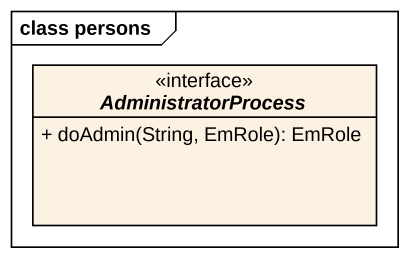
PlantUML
@startuml
mainframe class persons
hide circle
hide empty members
skinparam classAttributeIconSize 0
interface AdministratorProcess <<interface>> {
  + doAdmin(String, EmRole): EmRole
}
@enduml
